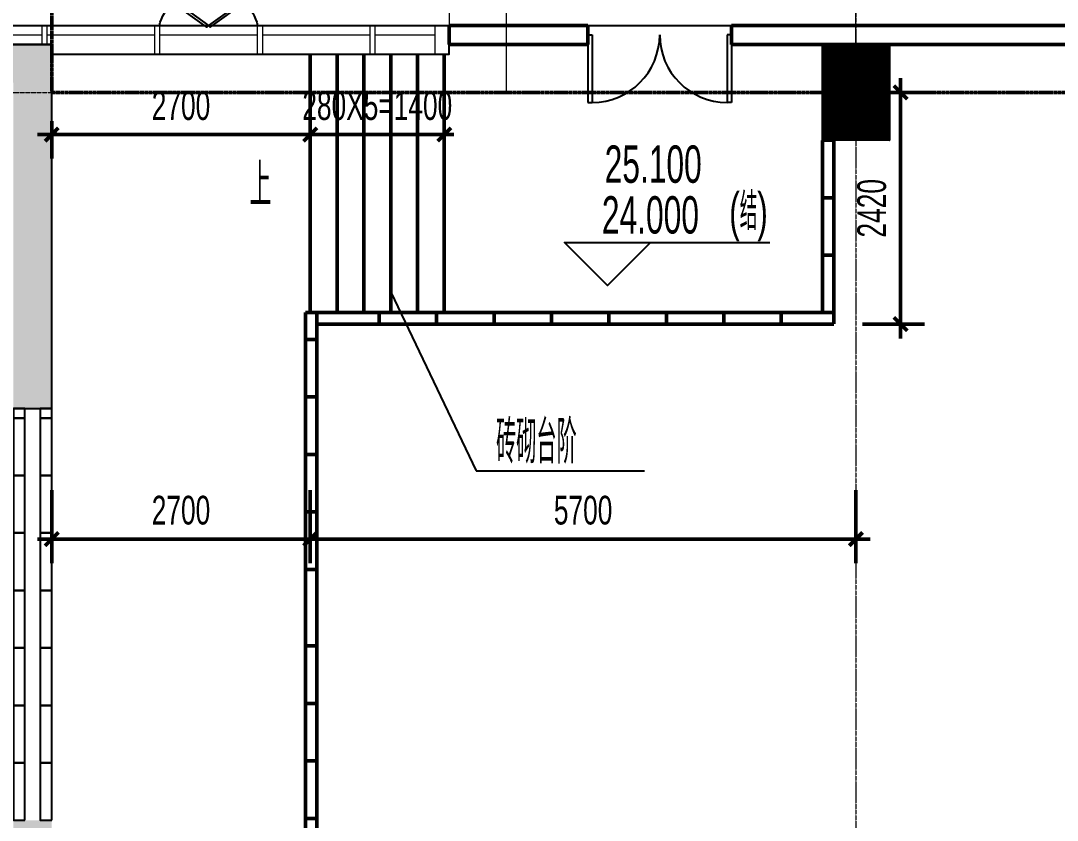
# Model space of a CAD drawing. Header units: millimetres. Extents: x 285006 to 3037698, y -2820855 to 192241.
# Drawn here: x 1091273 to 1102100, y 45366 to 53714 of the extents above; entities that cross this region are included whole.
import ezdxf
from ezdxf.enums import TextEntityAlignment as Align
from ezdxf.xclip import XClip

# ---------------------------------------------------------------- set-up
doc = ezdxf.new("R2010")
doc.units = ezdxf.units.MM
doc.header["$XCLIPFRAME"] = 2
doc.header["$PDMODE"] = 35
doc.header["$PDSIZE"] = -0.1
for name, pattern in [('1#B-6F$0$DOTE', [2.42, 2, -0.2, 0.02, -0.2]), ('1#C-6F$0$DOTE', [2.42, 2, -0.2, 0.02, -0.2]), ('ACAD_ISO02W100', [15, 12, -3]), ('GRID-1B-4~RF$0$DOTE', [2.42, 2, -0.2, 0.02, -0.2])]:
    doc.linetypes.add(name, pattern=pattern)
for name, color, linetype, lineweight in [('$$$$ALC轻质隔墙', 1, 'Continuous', 25), ('1#B-6F$0$A-ANNO-GRID', 10, '1#B-6F$0$DOTE', 18), ('1#C-6F$0$A-ANNO-GRID', 10, '1#C-6F$0$DOTE', 18), ('A-WALL-TEMP', 2, 'ACAD_ISO02W100', 50), ('DIM-1B-6F$0$A-ANNO-DIMS', 73, 'Continuous', 18), ('EXWALL-1B-6F$0$A-FLOR-UNDR', 11, 'Continuous', 18), ('EXWALL-1B-6F$0$A-WALL-GLAZ', 142, 'Continuous', 18), ('GRID-1B-4~RF$0$A-ANNO-GRID', 10, 'GRID-1B-4~RF$0$DOTE', 18), ('IDEN-1AB-6F$0$A-ANNO-LEVL', 130, 'Continuous', 25), ('IDEN-1AB-6F$0$A-ANNO-TEXT', 7, 'Continuous', 25), ('IDEN-1AB-6F$0$A-COND-IDEN-TEXT', 11, 'Continuous', 18), ('WALL-1A1B-6F$0$A-WALL', 2, 'Continuous', 50), ('WALL-1A1B-6F$0$IDEN-1AB-6F$0$A-ROOM-IDEN', 7, 'Continuous', 25)]:
    doc.layers.add(name, color=color, linetype=linetype, lineweight=lineweight)
for name, color, linetype in [('COL-1A1B-4~12$0$S-PUB-COL', 6, 'Continuous'), ('COL-1A1B-4~12$0$S-PUB-COLHATCH', 8, 'Continuous'), ('WALL-1A1B-6F$0$A-DOOR', 142, 'Continuous'), ('WALL-1A1B-6F$0$IDEN-1AB-6F$0$DIM_SYMB', 3, 'Continuous')]:
    doc.layers.add(name, color=color, linetype=linetype)
doc.styles.add('DIM-1B-6F$0$HYGB2014', font='hygbsz.shx', dxfattribs={"width": 0.7, "bigfont": 'hygbhz.shx'})
doc.styles.add('IDEN-1AB-6F$0$HYGB2014', font='hygbsz.shx', dxfattribs={"width": 0.7, "bigfont": 'hygbhz.shx'})
doc.styles.add('WALL-1A1B-6F$0$IDEN-1AB-6F$0$HYGB2014', font='hygbsz.shx', dxfattribs={"width": 0.7, "bigfont": 'hygbhz.shx'})
doc.dimstyles.new('DIM-1B-6F$0$DIMN', dxfattribs={"dimtxt": 300, "dimasz": 100, "dimexe": 250, "dimexo": 300, "dimgap": 0, "dimtad": 0, "dimdec": 0, "dimzin": 0, "dimdsep": 46, "dimtxsty": 'DIM-1B-6F$0$HYGB2014', "dimblk": 'DIM-1B-6F$0$_archtick', "dimcen": 0.09, "dimdle": 150, "dimclrt": 7, "dimazin": 0, "dimtfac": 1, "dimtdec": 0, "dimtix": 1, "dimtmove": 2, "dimatfit": 3, "dimfxl": 1, "dimtvp": 1, "dimtolj": 1, "dimtzin": 0, "dimarcsym": 0})

# ---------------------------------------------------------------- blocks, each defined once
blk = doc.blocks.new('1#C-6F$0$A$C465C26A5')
at = {"layer": '1#C-6F$0$A-ANNO-GRID', "ltscale": 1.5}
for p, q in [((-12650, -1700), (-12650, 56496.4)), ((-9000, -1700), (-9000, 56496.4))]:
    blk.add_line(p, q, dxfattribs=at)
blk = doc.blocks.new('A$C008C76B7')
at = {"layer": '$$$$ALC轻质隔墙'}
for points in [[(27520, -3500), (27520, -3400), (27400, -3400), (27400, -3500), (27520, -3500)], [(27800, -3500), (27800, -3400), (27680, -3400), (27680, -3500), (27800, -3500)], [(27520, -4100), (27520, -3500), (27400, -3500), (27400, -4100), (27520, -4100)], [(27800, -4100), (27800, -3500), (27680, -3500), (27680, -4100), (27800, -4100)], [(27520, -4700), (27520, -4100), (27400, -4100), (27400, -4700), (27520, -4700)], [(27800, -4700), (27800, -4100), (27680, -4100), (27680, -4700), (27800, -4700)], [(27520, -5300), (27520, -4700), (27400, -4700), (27400, -5300), (27520, -5300)], [(27800, -5300), (27800, -4700), (27680, -4700), (27680, -5300), (27800, -5300)], [(27520, -5900), (27520, -5300), (27400, -5300), (27400, -5900), (27520, -5900)], [(27800, -5900), (27800, -5300), (27680, -5300), (27680, -5900), (27800, -5900)], [(27520, -6500), (27520, -5900), (27400, -5900), (27400, -6500), (27520, -6500)], [(27800, -6500), (27800, -5900), (27680, -5900), (27680, -6500), (27800, -6500)], [(27520, -7100), (27520, -6500), (27400, -6500), (27400, -7100), (27520, -7100)], [(27800, -7100), (27800, -6500), (27680, -6500), (27680, -7100), (27800, -7100)], [(27520, -7700), (27520, -7100), (27400, -7100), (27400, -7700), (27520, -7700)], [(27800, -7700), (27800, -7100), (27680, -7100), (27680, -7700), (27800, -7700)]]:
    blk.add_lwpolyline(points, dxfattribs=at)
at = {"color": 1}
for points in [[(35910, -600), (35970, -600), (35970, -1200), (35850, -1200), (35850, -600)], [(35910, -1200), (35970, -1200), (35970, -1800), (35850, -1800), (35850, -1200)], [(35910, -1800), (35970, -1800), (35970, -2400), (35850, -2400), (35850, -1800)], [(30510, -2400), (30570, -2400), (30570, -2680), (30450, -2680), (30450, -2400)], [(30570, -2400), (31220, -2400), (31220, -2520), (30570, -2520)], [(31220, -2400), (31820, -2400), (31820, -2520), (31220, -2520)], [(31820, -2400), (32420, -2400), (32420, -2520), (31820, -2520)], [(32420, -2400), (33020, -2400), (33020, -2520), (32420, -2520)], [(33020, -2400), (33620, -2400), (33620, -2520), (33020, -2520)], [(33620, -2400), (34220, -2400), (34220, -2520), (33620, -2520)], [(34220, -2400), (34820, -2400), (34820, -2520), (34220, -2520)], [(34820, -2400), (35420, -2400), (35420, -2520), (34820, -2520)], [(35420, -2400), (35970, -2400), (35970, -2520), (35420, -2520)], [(30510, -2680), (30570, -2680), (30570, -3280), (30450, -3280), (30450, -2680)], [(30510, -3280), (30570, -3280), (30570, -3880), (30450, -3880), (30450, -3280)], [(30510, -3880), (30570, -3880), (30570, -4480), (30450, -4480), (30450, -3880)], [(30510, -4480), (30570, -4480), (30570, -5080), (30450, -5080), (30450, -4480)], [(30510, -5080), (30570, -5080), (30570, -5880), (30450, -5880), (30450, -5080)], [(30510, -5880), (30570, -5880), (30570, -6480), (30450, -6480), (30450, -5880)], [(30510, -6480), (30570, -6480), (30570, -7080), (30450, -7080), (30450, -6480)], [(30510, -7080), (30570, -7080), (30570, -7680), (30450, -7680), (30450, -7080)], [(30510, -7680), (30570, -7680), (30570, -8280), (30450, -8280), (30450, -7680)]]:
    blk.add_lwpolyline(points, close=True, dxfattribs=at)
blk = doc.blocks.new('DIM-1B-6F$0$_archtick')
at = {"const_width": 0.4}
blk.add_lwpolyline([(-0.7, -0.7), (0.7, 0.7)], dxfattribs=at)
blk = doc.blocks.new('*D680')
at = {"layer": 'Defpoints', "color": 0, "transparency": 16777216}
for p in [(-17400, 16546), (-14700, 16546), (-14700, 15736)]:
    blk.add_point(p, dxfattribs=at)
at = {"layer": 'DIM-1B-6F$0$A-ANNO-DIMS', "color": 0, "lineweight": -2, "transparency": 16777216}
for p, q in [((-17400, 16246), (-17400, 15486)), ((-14700, 16246), (-14700, 15486)), ((-17550, 15736), (-14550, 15736))]:
    blk.add_line(p, q, dxfattribs=at)
at = {"layer": 'DIM-1B-6F$0$A-ANNO-DIMS', "color": 0, "lineweight": -2, "transparency": 16777216, "xscale": 100, "yscale": 100, "zscale": 100, "rotation": 180}
blk.add_blockref('DIM-1B-6F$0$_archtick', (-17400, 15736), dxfattribs=at)
at = {"layer": 'DIM-1B-6F$0$A-ANNO-DIMS', "color": 0, "lineweight": -2, "transparency": 16777216, "xscale": 100, "yscale": 100, "zscale": 100}
blk.add_blockref('DIM-1B-6F$0$_archtick', (-14700, 15736), dxfattribs=at)
at = {"layer": 'DIM-1B-6F$0$A-ANNO-DIMS', "color": 7, "transparency": 16777216, "insert": (-16050, 16036), "char_height": 300, "attachment_point": 5, "style": 'DIM-1B-6F$0$HYGB2014'}
blk.add_mtext('\\A1;2700', dxfattribs=at)
blk = doc.blocks.new('*D683')
at = {"layer": 'Defpoints', "color": 0, "transparency": 16777216}
for p in [(-17400, 20400), (-14700, 20400), (-14700, 19960)]:
    blk.add_point(p, dxfattribs=at)
at = {"layer": 'DIM-1B-6F$0$A-ANNO-DIMS', "color": 0, "lineweight": -2, "transparency": 16777216}
for p, q in [((-17400, 20100), (-17400, 19710)), ((-14700, 20100), (-14700, 19710)), ((-17550, 19960), (-14550, 19960))]:
    blk.add_line(p, q, dxfattribs=at)
at = {"layer": 'DIM-1B-6F$0$A-ANNO-DIMS', "color": 0, "lineweight": -2, "transparency": 16777216, "xscale": 100, "yscale": 100, "zscale": 100, "rotation": 180}
blk.add_blockref('DIM-1B-6F$0$_archtick', (-17400, 19960), dxfattribs=at)
at = {"layer": 'DIM-1B-6F$0$A-ANNO-DIMS', "color": 0, "lineweight": -2, "transparency": 16777216, "xscale": 100, "yscale": 100, "zscale": 100}
blk.add_blockref('DIM-1B-6F$0$_archtick', (-14700, 19960), dxfattribs=at)
at = {"layer": 'DIM-1B-6F$0$A-ANNO-DIMS', "color": 7, "transparency": 16777216, "insert": (-16050, 20260), "char_height": 300, "attachment_point": 5, "style": 'DIM-1B-6F$0$HYGB2014'}
blk.add_mtext('\\A1;2700', dxfattribs=at)
blk = doc.blocks.new('*D684')
at = {"layer": 'Defpoints', "color": 0, "transparency": 16777216}
for p in [(-14700, 20400), (-13300, 20400), (-13300, 19960)]:
    blk.add_point(p, dxfattribs=at)
at = {"layer": 'DIM-1B-6F$0$A-ANNO-DIMS', "color": 0, "lineweight": -2, "transparency": 16777216}
for p, q in [((-14700, 20100), (-14700, 19710)), ((-13300, 20100), (-13300, 19710)), ((-14700, 19960), (-14800, 19960)), ((-14700, 19960), (-13300, 19960)), ((-13300, 19960), (-13200, 19960))]:
    blk.add_line(p, q, dxfattribs=at)
at = {"layer": 'DIM-1B-6F$0$A-ANNO-DIMS', "color": 0, "lineweight": -2, "transparency": 16777216, "xscale": 100, "yscale": 100, "zscale": 100}
blk.add_blockref('DIM-1B-6F$0$_archtick', (-14700, 19960), dxfattribs=at)
at = {"layer": 'DIM-1B-6F$0$A-ANNO-DIMS', "color": 0, "lineweight": -2, "transparency": 16777216, "xscale": 100, "yscale": 100, "zscale": 100, "rotation": 180}
blk.add_blockref('DIM-1B-6F$0$_archtick', (-13300, 19960), dxfattribs=at)
at = {"layer": 'DIM-1B-6F$0$A-ANNO-DIMS', "color": 7, "transparency": 16777216, "insert": (-14000, 20260), "char_height": 300, "attachment_point": 5, "style": 'DIM-1B-6F$0$HYGB2014'}
blk.add_mtext('\\A1;280X5=1400', dxfattribs=at)
blk = doc.blocks.new('*D685')
at = {"layer": 'Defpoints', "color": 0, "transparency": 16777216}
for p in [(-9230, 20400), (-8534, 20400), (-9230, 17980)]:
    blk.add_point(p, dxfattribs=at)
at = {"layer": 'DIM-1B-6F$0$A-ANNO-DIMS', "color": 0, "lineweight": -2, "transparency": 16777216}
for p, q in [((-8534, 17830), (-8534, 20550)), ((-8930, 20400), (-8284, 20400)), ((-8930, 17980), (-8284, 17980))]:
    blk.add_line(p, q, dxfattribs=at)
at = {"layer": 'DIM-1B-6F$0$A-ANNO-DIMS', "color": 0, "lineweight": -2, "transparency": 16777216, "xscale": 100, "yscale": 100, "zscale": 100}
for p, rotation in [((-8534, 20400), 90), ((-8534, 17980), 270)]:
    blk.add_blockref('DIM-1B-6F$0$_archtick', p, dxfattribs=dict(at, rotation=rotation))
at = {"layer": 'DIM-1B-6F$0$A-ANNO-DIMS', "color": 7, "transparency": 16777216, "insert": (-8834, 19190), "char_height": 300, "attachment_point": 5, "rotation": 90, "style": 'DIM-1B-6F$0$HYGB2014'}
blk.add_mtext('\\A1;2420', dxfattribs=at)
blk = doc.blocks.new('*D686')
at = {"layer": 'Defpoints', "color": 0, "transparency": 16777216}
for p in [(-10300, 21653), (-11800, 21100), (-10300, 21100)]:
    blk.add_point(p, dxfattribs=at)
at = {"layer": 'DIM-1B-6F$0$A-ANNO-DIMS', "color": 0, "lineweight": -2, "transparency": 16777216}
for p, q in [((-11800, 21400), (-11800, 21903)), ((-10300, 21400), (-10300, 21903)), ((-11950, 21653), (-10150, 21653))]:
    blk.add_line(p, q, dxfattribs=at)
at = {"layer": 'DIM-1B-6F$0$A-ANNO-DIMS', "color": 0, "lineweight": -2, "transparency": 16777216, "xscale": 100, "yscale": 100, "zscale": 100, "rotation": 180}
blk.add_blockref('DIM-1B-6F$0$_archtick', (-11800, 21653), dxfattribs=at)
at = {"layer": 'DIM-1B-6F$0$A-ANNO-DIMS', "color": 0, "lineweight": -2, "transparency": 16777216, "xscale": 100, "yscale": 100, "zscale": 100}
blk.add_blockref('DIM-1B-6F$0$_archtick', (-10300, 21653), dxfattribs=at)
at = {"layer": 'DIM-1B-6F$0$A-ANNO-DIMS', "color": 7, "transparency": 16777216, "insert": (-11050, 21953), "char_height": 300, "attachment_point": 5, "style": 'DIM-1B-6F$0$HYGB2014'}
blk.add_mtext('\\A1;1500', dxfattribs=at)
blk = doc.blocks.new('*D687')
at = {"layer": 'Defpoints', "color": 0, "transparency": 16777216}
for p in [(-9000, 21653), (-10300, 21100), (-9000, 21100)]:
    blk.add_point(p, dxfattribs=at)
at = {"layer": 'DIM-1B-6F$0$A-ANNO-DIMS', "color": 0, "lineweight": -2, "transparency": 16777216}
for p, q in [((-10300, 21400), (-10300, 21903)), ((-9000, 21400), (-9000, 21903)), ((-10450, 21653), (-8850, 21653))]:
    blk.add_line(p, q, dxfattribs=at)
at = {"layer": 'DIM-1B-6F$0$A-ANNO-DIMS', "color": 0, "lineweight": -2, "transparency": 16777216, "xscale": 100, "yscale": 100, "zscale": 100, "rotation": 180}
blk.add_blockref('DIM-1B-6F$0$_archtick', (-10300, 21653), dxfattribs=at)
at = {"layer": 'DIM-1B-6F$0$A-ANNO-DIMS', "color": 0, "lineweight": -2, "transparency": 16777216, "xscale": 100, "yscale": 100, "zscale": 100}
blk.add_blockref('DIM-1B-6F$0$_archtick', (-9000, 21653), dxfattribs=at)
at = {"layer": 'DIM-1B-6F$0$A-ANNO-DIMS', "color": 7, "transparency": 16777216, "insert": (-9639, 21928), "char_height": 300, "attachment_point": 5, "style": 'DIM-1B-6F$0$HYGB2014'}
blk.add_mtext('\\A1;1300', dxfattribs=at)
blk = doc.blocks.new('*D702')
at = {"layer": 'Defpoints', "color": 0, "transparency": 16777216}
for p in [(-14700, 16546), (-9000, 16546), (-9000, 15736)]:
    blk.add_point(p, dxfattribs=at)
at = {"layer": 'DIM-1B-6F$0$A-ANNO-DIMS', "color": 0, "lineweight": -2, "transparency": 16777216}
for p, q in [((-14700, 16246), (-14700, 15486)), ((-9000, 16246), (-9000, 15486)), ((-14850, 15736), (-8850, 15736))]:
    blk.add_line(p, q, dxfattribs=at)
at = {"layer": 'DIM-1B-6F$0$A-ANNO-DIMS', "color": 0, "lineweight": -2, "transparency": 16777216, "xscale": 100, "yscale": 100, "zscale": 100, "rotation": 180}
blk.add_blockref('DIM-1B-6F$0$_archtick', (-14700, 15736), dxfattribs=at)
at = {"layer": 'DIM-1B-6F$0$A-ANNO-DIMS', "color": 0, "lineweight": -2, "transparency": 16777216, "xscale": 100, "yscale": 100, "zscale": 100}
blk.add_blockref('DIM-1B-6F$0$_archtick', (-9000, 15736), dxfattribs=at)
at = {"layer": 'DIM-1B-6F$0$A-ANNO-DIMS', "color": 7, "transparency": 16777216, "insert": (-11850, 16036), "char_height": 300, "attachment_point": 5, "style": 'DIM-1B-6F$0$HYGB2014'}
blk.add_mtext('\\A1;5700', dxfattribs=at)
blk = doc.blocks.new('IDEN-1AB-6F')
at = {"layer": 'IDEN-1AB-6F$0$A-ANNO-LEVL'}
blk.add_lwpolyline([(98376989, 18766555), (98376539, 18766105), (98376089, 18766555), (98378234, 18766555)], dxfattribs=at)
at = {"layer": 'IDEN-1AB-6F$0$A-COND-IDEN-TEXT', "lineweight": -3}
for p, q in [((98374275, 18766035), (98375167, 18764169)), ((98375167, 18764169), (98376928, 18764169))]:
    blk.add_line(p, q, dxfattribs=at)
at = {"layer": 'IDEN-1AB-6F$0$A-ANNO-LEVL', "style": 'IDEN-1AB-6F$0$HYGB2014', "width": 0.65}
for s, p in [('25.100', (98376510, 18767178)), ('(结)', (98377811, 18766684)), ('24.000', (98376481, 18766648))]:
    blk.add_text(s, height=390, dxfattribs=at).set_placement(p)
at = {"layer": 'IDEN-1AB-6F$0$A-ANNO-TEXT', "style": 'IDEN-1AB-6F$0$HYGB2014', "width": 0.65}
blk.add_text('砖砌台阶', height=450, dxfattribs=at).set_placement((98375376, 18764472), align=Align.MIDDLE_LEFT)
blk = doc.blocks.new('1#B-6F$0$A$C465C26A5')
at = {"layer": '1#B-6F$0$A-ANNO-GRID', "ltscale": 1.5}
for p, q in [((-12650, -1700), (-12650, 56496.4)), ((-9000, -1700), (-9000, 56496.4))]:
    blk.add_line(p, q, dxfattribs=at)
blk = doc.blocks.new('结构留洞-1#AB-6F')
at = {"layer": 'Defpoints'}
blk.add_lwpolyline([(91100, 20900), (103000, 20900), (103000, 20800), (107150, 20800), (107150, 21100), (120900, 21100), (120900, 20900), (120900, 20900), (120900, -500), (120200, -500), (120200, -400), (111750, -400), (111750, -500), (111050, -500), (111050, -400), (102753, -400), (102753, -500), (102050, -500)], dxfattribs=at)
blk = doc.blocks.new('EXWALL-1B-6F$0$ef')
at = {"layer": 'EXWALL-1B-6F$0$A-WALL-GLAZ', "lineweight": -3}
for points in [[(98270726, 18746787), (98270744, 18746769), (98271098, 18747022), (98271079, 18747040)], [(98271469, 18746787), (98271451, 18746769), (98271098, 18747022), (98271116, 18747040)]]:
    blk.add_lwpolyline(points, close=True, dxfattribs=at)
for centre, start, end in [((98271019, 18747123), 193.0402, 228.8588), ((98271176, 18747123), 311.1412, 346.9598)]:
    blk.add_arc(centre, 446, start, end, dxfattribs=at)
blk = doc.blocks.new('EXWALL-1B-6F')
at = {"layer": 'EXWALL-1B-6F$0$A-FLOR-UNDR'}
blk.add_lwpolyline([(98333335, 18769022), (98333335, 18769272), (98374885, 18769272), (98374885, 18768822)], dxfattribs=at)
at = {"layer": 'EXWALL-1B-6F$0$A-WALL-GLAZ', "lineweight": -3}
for p, q in [((98333635, 18768822), (98374885, 18768822)), ((98374885, 18768822), (98374885, 18768622))]:
    blk.add_line(p, q, dxfattribs=at)
at = {"layer": 'EXWALL-1B-6F$0$A-WALL-GLAZ'}
for p, q in [((98369610, 18768722), (98370635, 18768722)), ((98370685, 18768722), (98371810, 18768722)), ((98371860, 18768722), (98372885, 18768722)), ((98372935, 18768722), (98374060, 18768722)), ((98374110, 18768722), (98374735, 18768722)), ((98374885, 18768622), (98374885, 18768522)), ((98370723, 18768522), (98374885, 18768522))]:
    blk.add_line(p, q, dxfattribs=at)
for points in [[(98370635, 18768822), (98370685, 18768822), (98370685, 18768622), (98370635, 18768622)], [(98371810, 18768822), (98371860, 18768822), (98371860, 18768522), (98371810, 18768522)], [(98372885, 18768822), (98372935, 18768822), (98372935, 18768522), (98372885, 18768522)], [(98374060, 18768822), (98374110, 18768822), (98374110, 18768522), (98374060, 18768522)], [(98374735, 18768522), (98374885, 18768522), (98374885, 18768822), (98374735, 18768822)]]:
    blk.add_lwpolyline(points, close=True, dxfattribs=at)
at = {"xscale": -1, "rotation": 180}
blk.add_blockref('EXWALL-1B-6F$0$ef', (101275, 37515844), dxfattribs=at)
blk = doc.blocks.new('WALL-1A1B-6F$0$_A0GGR')
for p, q in [((-0.5, 0), (-0.5, -0.47)), ((-0.5, 0), (-0.47, 0)), ((-0.47, 0), (-0.47, -0.47)), ((0.47, 0), (0.47, -0.47)), ((0.5, 0), (0.47, 0)), ((0.5, 0), (0.5, -0.47)), ((-0.5, -0.47), (-0.47, -0.47)), ((0.5, -0.47), (0.47, -0.47))]:
    blk.add_line(p, q)
for centre, start, end in [((-0.47, 0), 270, 0), ((0.47, 0), 180, 270)]:
    blk.add_arc(centre, 0.47, start, end)
blk = doc.blocks.new('COL-1A1B-4~12')
at = {"layer": 'COL-1A1B-4~12$0$S-PUB-COLHATCH'}
h = blk.add_hatch(color=256, dxfattribs=at)
h.paths.add_polyline_path([(98370335, 18759022), (98370335, 18760522), (98370735, 18760522), (98370735, 18758622), (98367535, 18758622), (98367535, 18759022)])
h.paths.add_polyline_path([(98370735, 18768622), (98367535, 18768622), (98367535, 18768222), (98370335, 18768222), (98370335, 18764822), (98370735, 18764822)])
h.paths.add_polyline_path([(98342935, 18759022), (98342935, 18761922), (98342535, 18761922), (98342535, 18758622), (98345735, 18758622), (98345735, 18759022)])
h.paths.add_polyline_path([(98342935, 18768222), (98342935, 18764822), (98342535, 18764822), (98342535, 18768622), (98345735, 18768622), (98345735, 18768222)])
h = blk.add_hatch(dxfattribs=at)
h.set_pattern_fill('ANSI31', color=256)
h.set_pattern_definition([(45, (112786.15705, 5250.88743), (-0.08838834764832, 0.08838834764832), [])])
h.paths.add_polyline_path([(98378785, 18767622), (98379485, 18767622), (98379485, 18768622), (98378785, 18768622)])
at = {"layer": 'COL-1A1B-4~12$0$S-PUB-COL'}
for p, q in [((98370735, 18768622), (98367535, 18768622)), ((98370735, 18764822), (98370735, 18768622)), ((98370335, 18764822), (98370735, 18764822))]:
    blk.add_line(p, q, dxfattribs=at)
blk.add_lwpolyline([(98378785, 18768622), (98379485, 18768622), (98379485, 18767622), (98378785, 18767622)], close=True, dxfattribs=at)
blk = doc.blocks.new('GRID-1B-4~RF')
at = {"layer": 'GRID-1B-4~RF$0$A-ANNO-GRID', "ltscale": 1.5}
for p, q in [((98379135, 18773397.1), (98379135, 18742447.1)), ((98317235, 18768122.1), (98393410, 18768122.1))]:
    blk.add_line(p, q, dxfattribs=at)
blk = doc.blocks.new('A$C6D7E459B')
for p, q in [((-14700, 20800), (-14700, 18100)), ((-14420, 20800), (-14420, 18100)), ((-14140, 20800), (-14140, 18100)), ((-13860, 20800), (-13860, 18100)), ((-13580, 20800), (-13580, 18100)), ((-13300, 20800), (-13300, 18100))]:
    blk.add_line(p, q)
at = {"layer": 'WALL-1A1B-6F$0$A-WALL'}
for p, q in [((-11800, 21100), (-13250, 21100)), ((-13250, 21100), (-13250, 20900)), ((-11800, 20900), (-11800, 21100)), ((-9000, 21100), (-10300, 21100)), ((-10300, 20900), (-10300, 21100)), ((500, 21100), (-9000, 21100)), ((-11800, 20900), (-13250, 20900)), ((-8649.1, 20900), (-10300, 20900)), ((500.1, 20900), (-8649.1, 20900))]:
    blk.add_line(p, q, dxfattribs=at)
at = {"layer": 'WALL-1A1B-6F$0$IDEN-1AB-6F$0$DIM_SYMB'}
blk.add_lwpolyline([(-14873.8, 19450, 0, 0, 0), (-13600, 19450, 80, 0, 0), (-13300, 19450, 0, 0, 0)], format="xyseb", dxfattribs=at)
at = {"ltscale": 1.5, "rotation": 359.9692125216086}
blk.add_blockref('1#C-6F$0$A$C465C26A5', (0.4, 22099.7, 0), dxfattribs=at)
at = {"ltscale": 1.5}
ref = blk.add_blockref('1#B-6F$0$A$C465C26A5', (0, 22100), dxfattribs=at)
XClip(ref).set_block_clipping_path([(-17399.9999999851, -1700), (10275, 9149.9998158999)])
for name, p in [('GRID-1B-4~RF', (-98388135, -18747722.1)), ('EXWALL-1B-6F', (-98388135, -18747722.1)), ('A$C008C76B7', (-45200, 20500))]:
    blk.add_blockref(name, p)
ref = blk.add_blockref('结构留洞-1#AB-6F', (-120400, 0))
XClip(ref).set_block_clipping_path([(52000.000000149, -7800.0001855306), (130675.0000000149, 34249.9998144694)])
ref = blk.add_blockref('COL-1A1B-4~12', (-98388135, -18747722.1))
XClip(ref).set_block_clipping_path([(98319735.0140507817, 18739922.1058121212), (98398410.0140506476, 18781972.1058121212)])
ref = blk.add_blockref('IDEN-1AB-6F', (-98388135, -18747722.1))
XClip(ref).set_block_clipping_path([(98319735.0140507966, 18739922.1058121212), (98398410.0140506625, 18781972.1058121212)])
at = {"layer": 'WALL-1A1B-6F$0$A-DOOR', "xscale": 1500, "yscale": 1500, "zscale": 2100}
blk.add_blockref('WALL-1A1B-6F$0$_A0GGR', (-11050, 21000), dxfattribs=at)
at = {"layer": 'WALL-1A1B-6F$0$IDEN-1AB-6F$0$A-ROOM-IDEN', "lineweight": -3, "style": 'WALL-1A1B-6F$0$IDEN-1AB-6F$0$HYGB2014', "width": 0.7}
blk.add_text('上', height=450, dxfattribs=at).set_placement((-15332.5, 19210))
at = {"layer": 'DIM-1B-6F$0$A-ANNO-DIMS'}
for p1, p2, distance, picture, middle in [((-11800, 21100), (-10300, 21100), 552.8, '*D686', (-11050, 21952.8)), ((-9230, 17980), (-9230, 20400), -696.3, '*D685', (-8833.7, 19190)), ((-17400, 20400), (-14700, 20400), -440.2, '*D683', (-16050, 20259.8)), ((-17400, 16545.9), (-14700, 16545.9), -809.7, '*D680', (-16050, 16036.1)), ((-14700, 16545.9), (-9000, 16545.9), -809.7, '*D702', (-11850, 16036.1))]:
    dim = blk.add_aligned_dim(p1=p1, p2=p2, distance=distance, dimstyle='DIM-1B-6F$0$DIMN', dxfattribs=at)
    dim.commit()
    dim.dimension.update_dxf_attribs({"geometry": picture, "text_midpoint": middle})
dim = blk.add_linear_dim(base=(-9000, 21652.8), p1=(-10300, 21100), p2=(-9000, 21100), angle=0, dimstyle='DIM-1B-6F$0$DIMN', dxfattribs=at)
dim.commit()
dim.dimension.update_dxf_attribs({"geometry": '*D687', "text_midpoint": (-9639.1, 21927.8), "dimtype": 129})
dim = blk.add_aligned_dim(p1=(-14700, 20400), p2=(-13300, 20400), distance=-440.2, text='280X5=1400', dimstyle='DIM-1B-6F$0$DIMN', dxfattribs=at)
dim.commit()
dim.dimension.update_dxf_attribs({"geometry": '*D684', "text_midpoint": (-14000, 20259.8)})

msp = doc.modelspace()

# ---------------------------------------------------------------- block references
at = {"layer": 'A-WALL-TEMP'}
msp.add_blockref('A$C6D7E459B', (1108997.1, 32566.3), dxfattribs=at)

doc.saveas('drawing.dxf')
